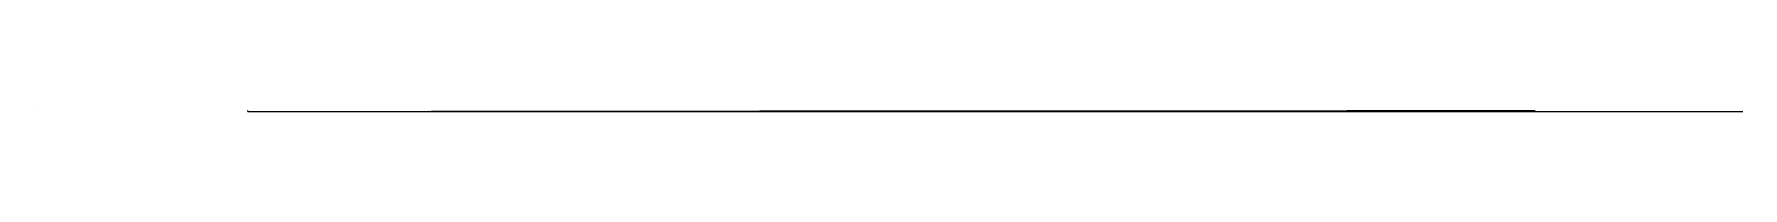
# Model space of a CAD drawing. Header units: metres. Extents: x -1 to 72750024, y 3999 to 4800.
# Drawn here: x 59550003 to 59950024, y 4149 to 4400 of the extents above; entities that cross this region are included whole.
import ezdxf

# ---------------------------------------------------------------- set-up
doc = ezdxf.new("R2010")
doc.units = ezdxf.units.M

msp = doc.modelspace()

# ---------------------------------------------------------------- linework, layer by layer
at = {"color": 7}
for p, q in [((59550003.013, 4400), (59550024.105, 4400)), ((59550003.013, 4400), (59550003.013, 4381.921)), ((59550024.105, 4381.921), (59550003.013, 4381.921)), ((59550006.026, 4393.974), (59550021.092, 4393.974)), ((59550024.105, 4400), (59550024.105, 4381.921)), ((59600000, 4400), (59599998.795, 4400)), ((59600000, 4350), (59599998.795, 4350)), ((59600000, 4300), (59599998.795, 4300)), ((59600000, 4250), (59599998.795, 4250)), ((59600000, 4200), (59599998.795, 4200)), ((59600000, 4150), (59599998.795, 4150)), ((59600000, 4390), (59599999.247, 4390)), ((59600000, 4380), (59599999.247, 4380)), ((59600000, 4370), (59599999.247, 4370)), ((59600000, 4360), (59599999.247, 4360)), ((59600000, 4340), (59599999.247, 4340)), ((59600000, 4330), (59599999.247, 4330)), ((59600000, 4320), (59599999.247, 4320)), ((59600000, 4310), (59599999.247, 4310)), ((59600000, 4290), (59599999.247, 4290)), ((59600000, 4280), (59599999.247, 4280)), ((59600000, 4270), (59599999.247, 4270)), ((59600000, 4260), (59599999.247, 4260)), ((59600000, 4240), (59599999.247, 4240)), ((59600000, 4230), (59599999.247, 4230)), ((59600000, 4220), (59599999.247, 4220)), ((59600000, 4210), (59599999.247, 4210)), ((59600000, 4190), (59599999.247, 4190)), ((59600000, 4180), (59599999.247, 4180)), ((59600000, 4170), (59599999.247, 4170)), ((59600000, 4160), (59599999.247, 4160)), ((59600000, 4150), (59600000, 4400)), ((59600000, 4150), (59950000, 4150)), ((59600000, 4150), (59600000, 4148.795)), ((59610000.001, 4150), (59610000.001, 4149.247)), ((59620000.002, 4150), (59620000.002, 4149.247)), ((59630000.003, 4150), (59630000.003, 4149.247)), ((59640000.003, 4150), (59640000.003, 4149.247)), ((59650000.001, 4150), (59650000.001, 4148.795)), ((59659999.998, 4150), (59659999.998, 4149.247)), ((59669999.996, 4150), (59669999.996, 4149.247)), ((59679999.993, 4150), (59679999.993, 4149.247)), ((59689999.991, 4150), (59689999.991, 4149.247)), ((59700000.002, 4150), (59700000.002, 4148.795)), ((59710000.006, 4150), (59710000.006, 4149.247)), ((59720000.01, 4150), (59720000.01, 4149.247)), ((59730000.015, 4150), (59730000.015, 4149.247)), ((59740000.019, 4150), (59740000.019, 4149.247)), ((59749999.996, 4150), (59749999.996, 4148.795)), ((59760000, 4150), (59760000, 4149.247)), ((59770000.005, 4150), (59770000.005, 4149.247)), ((59780000.009, 4150), (59780000.009, 4149.247)), ((59790000.013, 4150), (59790000.013, 4149.247)), ((59800000.004, 4150), (59800000.004, 4148.795)), ((59810000.008, 4150), (59810000.008, 4149.247)), ((59820000.012, 4150), (59820000.012, 4149.247)), ((59830000.003, 4150), (59830000.003, 4149.247)), ((59839999.994, 4150), (59839999.994, 4149.247)), ((59850000.012, 4150), (59850000.012, 4148.795)), ((59860000.002, 4150), (59860000.002, 4149.247)), ((59869999.993, 4150), (59869999.993, 4149.247)), ((59879999.984, 4150), (59879999.984, 4149.247)), ((59889999.975, 4150), (59889999.975, 4149.247)), ((59899999.992, 4150), (59899999.992, 4148.795)), ((59909999.983, 4150), (59909999.983, 4149.247)), ((59919999.974, 4150), (59919999.974, 4149.247)), ((59929999.964, 4150), (59929999.964, 4149.247)), ((59939999.955, 4150), (59939999.955, 4149.247)), ((59950000, 4150), (59950000, 4148.795)), ((59950003.013, 4400), (59950024.105, 4400)), ((59950003.013, 4400), (59950003.013, 4381.921)), ((59950024.105, 4381.921), (59950003.013, 4381.921)), ((59950006.026, 4393.974), (59950021.092, 4393.974)), ((59950024.105, 4400), (59950024.105, 4381.921))]:
    msp.add_line(p, q, dxfattribs=at)
at = {"color": 4}
for p, q in [((59550006.026, 4389.454), (59550021.092, 4389.454)), ((59629176.631, 4174.034), (59630197.859, 4176.143)), ((59630197.859, 4176.143), (59630514.17, 4176.767)), ((59630514.17, 4176.767), (59630931.15, 4175.994)), ((59630931.15, 4175.994), (59631014.6, 4176.884)), ((59631014.6, 4176.884), (59633277.73, 4180.136)), ((59633277.73, 4180.136), (59633739.691, 4183.493)), ((59633739.691, 4183.493), (59634992.602, 4184.977)), ((59634992.602, 4184.977), (59635125.922, 4186.907)), ((59635125.922, 4186.907), (59635263.18, 4184.893)), ((59635263.18, 4184.893), (59635372.191, 4185.997)), ((59635372.191, 4185.997), (59635698.84, 4184.244)), ((59635698.84, 4184.244), (59636403.82, 4188.034)), ((59636403.82, 4188.034), (59637778.012, 4188.034)), ((59637778.012, 4188.034), (59637994.539, 4190.411)), ((59637994.539, 4190.411), (59638136.98, 4190.099)), ((59638136.98, 4190.099), (59638243.988, 4190.036)), ((59638243.988, 4190.036), (59638392.16, 4192.182)), ((59638392.16, 4192.182), (59638460.238, 4190.264)), ((59638460.238, 4190.264), (59638542.66, 4190.727)), ((59638542.66, 4190.727), (59638712.309, 4190.216)), ((59638712.309, 4190.216), (59638820.309, 4190.867)), ((59638820.309, 4190.867), (59639094.949, 4191.985)), ((59639094.949, 4191.985), (59639781.121, 4189.847)), ((59639781.121, 4189.847), (59640067.141, 4193.148)), ((59640067.141, 4193.148), (59640147.328, 4193.256)), ((59640147.328, 4193.256), (59640235.512, 4193.277)), ((59640235.512, 4193.277), (59640259.941, 4193.453)), ((59640259.941, 4193.453), (59640378.539, 4194.053)), ((59640378.539, 4194.053), (59640493.609, 4193.985)), ((59640493.609, 4193.985), (59640687.129, 4193.679)), ((59640687.129, 4193.679), (59640994.898, 4195.211)), ((59640994.898, 4195.211), (59641005.102, 4192.98)), ((59641005.102, 4192.98), (59641396.73, 4195.843)), ((59641396.73, 4195.843), (59641503.148, 4194.718)), ((59641503.148, 4194.718), (59641591.75, 4195.608)), ((59641591.75, 4195.608), (59642363.602, 4197.778)), ((59642363.602, 4197.778), (59642421.789, 4195.375)), ((59642421.789, 4195.375), (59642990.789, 4197.849)), ((59642990.789, 4197.849), (59643134.051, 4196.56)), ((59643134.051, 4196.56), (59643182.609, 4196.763)), ((59643182.609, 4196.763), (59643573.32, 4198.313)), ((59643573.32, 4198.313), (59643631.969, 4198.44)), ((59643631.969, 4198.44), (59643755.488, 4198.622)), ((59643755.488, 4198.622), (59643855.969, 4198.81)), ((59643855.969, 4198.81), (59644068.23, 4199.175)), ((59644068.23, 4199.175), (59644333.43, 4199.855)), ((59644333.43, 4199.855), (59644779.199, 4201.322)), ((59644779.199, 4201.322), (59644837.449, 4199.022)), ((59644837.449, 4199.022), (59645255.781, 4201.587)), ((59645255.781, 4201.587), (59647087.531, 4204.037)), ((59647087.531, 4204.037), (59647126.41, 4205.237)), ((59647126.41, 4205.237), (59648113.871, 4203.208)), ((59648113.871, 4203.208), (59648643.172, 4206.145)), ((59648643.172, 4206.145), (59648710.25, 4202.93)), ((59648710.25, 4202.93), (59650362.48, 4208.384)), ((59650362.48, 4208.384), (59650846.359, 4207.014)), ((59650846.359, 4207.014), (59651489.262, 4211.399)), ((59651489.262, 4211.399), (59651664.648, 4209.433)), ((59651664.648, 4209.433), (59651783.578, 4209.889)), ((59651783.578, 4209.889), (59651819.789, 4209.808)), ((59651819.789, 4209.808), (59652073.18, 4209.762)), ((59652073.18, 4209.762), (59652242.262, 4210.28)), ((59652242.262, 4210.28), (59652515.121, 4210.557)), ((59652515.121, 4210.557), (59652528.211, 4211.692)), ((59652528.211, 4211.692), (59652613.738, 4210.667)), ((59652613.738, 4210.667), (59652671.301, 4210.657)), ((59652671.301, 4210.657), (59652762.32, 4210.842)), ((59652762.32, 4210.842), (59652825.871, 4210.092)), ((59652825.871, 4210.092), (59652883.488, 4210.593)), ((59652883.488, 4210.593), (59653877.82, 4211.836)), ((59653877.82, 4211.836), (59654258.961, 4212.822)), ((59654258.961, 4212.822), (59654344.891, 4212.588)), ((59654344.891, 4212.588), (59654352.379, 4212.644)), ((59654352.379, 4212.644), (59654520.898, 4212.912)), ((59654520.898, 4212.912), (59654557.219, 4213.004)), ((59654557.219, 4213.004), (59654645.801, 4213.148)), ((59654645.801, 4213.148), (59654654.48, 4213.104)), ((59654654.48, 4213.104), (59654946.672, 4213.712)), ((59654946.672, 4213.712), (59655093.328, 4210.587)), ((59655093.328, 4210.587), (59655528.328, 4213.904)), ((59655528.328, 4213.904), (59655557.961, 4214.85)), ((59655557.961, 4214.85), (59655957.23, 4217.216)), ((59655957.23, 4217.216), (59656188.301, 4214.344)), ((59656188.301, 4214.344), (59656871.91, 4217.774)), ((59656871.91, 4217.774), (59657204.84, 4217.176)), ((59657204.84, 4217.176), (59657869.469, 4217.537)), ((59657869.469, 4217.537), (59657976.73, 4217.299)), ((59657976.73, 4217.299), (59657976.82, 4217.047)), ((59657976.82, 4217.047), (59658137.09, 4216.57)), ((59658137.09, 4216.57), (59658328.5, 4218.005)), ((59658328.5, 4218.005), (59658358.121, 4217.714)), ((59658358.121, 4217.714), (59658360.57, 4217.585)), ((59658360.57, 4217.585), (59658442.891, 4216.573)), ((59658442.891, 4216.573), (59658625.02, 4217.791)), ((59658625.02, 4217.791), (59659038.871, 4220.399)), ((59659038.871, 4220.399), (59659206.441, 4219.635)), ((59659206.441, 4219.635), (59659220.559, 4218.003)), ((59659220.559, 4218.003), (59659270.43, 4218.262)), ((59659270.43, 4218.262), (59659384.031, 4219.906)), ((59659384.031, 4219.906), (59659869.629, 4219.72)), ((59659869.629, 4219.72), (59660506.121, 4220.196)), ((59660506.121, 4220.196), (59660609.449, 4220.602)), ((59660609.449, 4220.602), (59660673.629, 4219.26)), ((59660673.629, 4219.26), (59661689.699, 4220.238)), ((59661689.699, 4220.238), (59661902.238, 4222.61)), ((59661902.238, 4222.61), (59662443.961, 4223.768)), ((59662443.961, 4223.768), (59662483.23, 4224.67)), ((59662483.23, 4224.67), (59662950.551, 4225.826)), ((59662950.551, 4225.826), (59663473.84, 4225.643)), ((59663473.84, 4225.643), (59663907.738, 4222.397)), ((59663907.738, 4222.397), (59664134.359, 4224.444)), ((59664134.359, 4224.444), (59664587.75, 4224.892)), ((59664587.75, 4224.892), (59664960.41, 4225.479)), ((59664960.41, 4225.479), (59665240.289, 4224.016)), ((59665240.289, 4224.016), (59665387.922, 4229.053)), ((59665387.922, 4229.053), (59666054.492, 4226.836)), ((59666054.492, 4226.836), (59666500.188, 4227.575)), ((59666500.188, 4227.575), (59667263.023, 4227.836)), ((59667263.023, 4227.836), (59667407.406, 4227.226)), ((59667407.406, 4227.226), (59667636.563, 4223.86)), ((59667636.563, 4223.86), (59667753.023, 4228.131)), ((59667753.023, 4228.131), (59667954.148, 4227.19)), ((59667954.148, 4227.19), (59668378.203, 4226.61)), ((59668378.203, 4226.61), (59668609.969, 4230.797)), ((59668609.969, 4230.797), (59668830.938, 4230.08)), ((59668830.938, 4230.08), (59669135.922, 4229.877)), ((59669135.922, 4229.877), (59669204.133, 4225.791)), ((59669204.133, 4225.791), (59669477.281, 4229.637)), ((59669477.281, 4229.637), (59669760.969, 4226.868)), ((59669760.969, 4226.868), (59670762.344, 4233.061)), ((59670762.344, 4233.061), (59670981.969, 4232.822)), ((59670981.969, 4232.822), (59673114.977, 4234.122)), ((59673114.977, 4234.122), (59673577.422, 4235.235)), ((59673577.422, 4235.235), (59673871.5, 4234.365)), ((59673871.5, 4234.365), (59674108.563, 4235.229)), ((59674108.563, 4235.229), (59675145.281, 4236.359)), ((59675145.281, 4236.359), (59675402.383, 4237.835)), ((59675402.383, 4237.835), (59675579.703, 4234.377)), ((59675579.703, 4234.377), (59675772.148, 4239.228)), ((59675772.148, 4239.228), (59676012.141, 4238.271)), ((59676012.141, 4238.271), (59676012.273, 4234.565)), ((59676012.273, 4234.565), (59676177.344, 4237.202)), ((59676177.344, 4237.202), (59676215.727, 4236.962)), ((59676215.727, 4236.962), (59676246.594, 4237.707)), ((59676246.594, 4237.707), (59676632.227, 4237.672)), ((59676632.227, 4237.672), (59677071.188, 4237.822)), ((59677071.188, 4237.822), (59677149.039, 4238.538)), ((59677149.039, 4238.538), (59677965.227, 4237.606)), ((59677965.227, 4237.606), (59678723.727, 4239.811)), ((59678723.727, 4239.811), (59679079.273, 4240.149)), ((59679079.273, 4240.149), (59679110.609, 4239.982)), ((59679110.609, 4239.982), (59679129.281, 4237.473)), ((59679129.281, 4237.473), (59679247.383, 4240.942)), ((59679247.383, 4240.942), (59679645.719, 4239.611)), ((59679645.719, 4239.611), (59680000.453, 4241.194)), ((59680000.453, 4241.194), (59680644.469, 4242.694)), ((59680644.469, 4242.694), (59681212.867, 4242.596)), ((59681212.867, 4242.596), (59681304.547, 4242.849)), ((59681304.547, 4242.849), (59681412.109, 4241.739)), ((59681412.109, 4241.739), (59681914.438, 4240.98)), ((59681914.438, 4240.98), (59682228.344, 4244.026)), ((59682228.344, 4244.026), (59682491.844, 4242.159)), ((59682491.844, 4242.159), (59682544.25, 4243.116)), ((59682544.25, 4243.116), (59682593.313, 4242.598)), ((59682593.313, 4242.598), (59682998.047, 4240.212)), ((59682998.047, 4240.212), (59683411.57, 4244.372)), ((59683411.57, 4244.372), (59684146.172, 4244.48)), ((59684146.172, 4244.48), (59684385.297, 4244.528)), ((59684385.297, 4244.528), (59684420.953, 4245.077)), ((59684420.953, 4245.077), (59684446.977, 4245.09)), ((59684446.977, 4245.09), (59684482.75, 4244.619)), ((59684482.75, 4244.619), (59684507.117, 4246.194)), ((59684507.117, 4246.194), (59684606.18, 4245.582)), ((59684606.18, 4245.582), (59685010.5, 4246.519)), ((59685010.5, 4246.519), (59685037.094, 4244.908)), ((59685037.094, 4244.908), (59685574.383, 4246.754)), ((59685574.383, 4246.754), (59685587.289, 4245.881)), ((59685587.289, 4245.881), (59685806.313, 4245.92)), ((59685806.313, 4245.92), (59685807.977, 4246.299)), ((59685807.977, 4246.299), (59686029.727, 4246.285)), ((59686029.727, 4246.285), (59686086.289, 4247.396)), ((59686086.289, 4247.396), (59686088.406, 4246.5)), ((59686088.406, 4246.5), (59686236.883, 4247.642)), ((59686236.883, 4247.642), (59686747.047, 4246.462)), ((59686747.047, 4246.462), (59687083.727, 4247.227)), ((59687083.727, 4247.227), (59687530.703, 4247.552)), ((59687530.703, 4247.552), (59688149.023, 4247.898)), ((59688149.023, 4247.898), (59689121.789, 4250.618)), ((59689121.789, 4250.618), (59689508.102, 4250.53)), ((59689508.102, 4250.53), (59689591.453, 4250.741)), ((59689591.453, 4250.741), (59690675.398, 4251.02)), ((59690675.398, 4251.02), (59690945.703, 4250.114)), ((59690945.703, 4250.114), (59691232.656, 4249.33)), ((59691232.656, 4249.33), (59691950.492, 4251.03)), ((59691950.492, 4251.03), (59692062.367, 4252.019)), ((59692062.367, 4252.019), (59692121.563, 4252.316)), ((59692121.563, 4252.316), (59692186.227, 4253.471)), ((59692186.227, 4253.471), (59692332.367, 4252.285)), ((59692332.367, 4252.285), (59692360.344, 4252.272)), ((59692360.344, 4252.272), (59692363.031, 4252.482)), ((59692363.031, 4252.482), (59692518.867, 4252.532)), ((59692518.867, 4252.532), (59692567.883, 4252.441)), ((59692567.883, 4252.441), (59692593.078, 4252.458)), ((59692593.078, 4252.458), (59693077.297, 4252.563)), ((59693077.297, 4252.563), (59693141.094, 4253.645)), ((59693141.094, 4253.645), (59693239.094, 4253.424)), ((59693239.094, 4253.424), (59693308.313, 4252.53)), ((59693308.313, 4252.53), (59693777.844, 4253.275)), ((59693777.844, 4253.275), (59694077.891, 4253.432)), ((59694077.891, 4253.432), (59694739.977, 4254.439)), ((59694739.977, 4254.439), (59695024.508, 4254.798)), ((59695024.508, 4254.798), (59695392.008, 4255.123)), ((59695392.008, 4255.123), (59695536.688, 4254.356)), ((59695536.688, 4254.356), (59695776.422, 4254.789)), ((59695776.422, 4254.789), (59695821.609, 4255.924)), ((59695821.609, 4255.924), (59695839.156, 4256.312)), ((59695839.156, 4256.312), (59696065.289, 4255.325)), ((59696065.289, 4255.325), (59696553.727, 4256.005)), ((59696553.727, 4256.005), (59696595.453, 4255.997)), ((59696595.453, 4255.997), (59696839.422, 4256.068)), ((59696839.422, 4256.068), (59697207.383, 4256.519)), ((59697207.383, 4256.519), (59697242.547, 4256.691)), ((59697242.547, 4256.691), (59697839.492, 4257.35)), ((59697839.492, 4257.35), (59697852.258, 4258.68)), ((59697852.258, 4258.68), (59697879.5, 4256.709)), ((59697879.5, 4256.709), (59698252.906, 4257.253)), ((59698252.906, 4257.253), (59698471.672, 4258.329)), ((59698471.672, 4258.329), (59698475.523, 4257.621)), ((59698475.523, 4257.621), (59698848.367, 4258.471)), ((59698848.367, 4258.471), (59699580.078, 4258.126)), ((59699580.078, 4258.126), (59699609.117, 4259.616)), ((59699609.117, 4259.616), (59699664.844, 4258.499)), ((59699664.844, 4258.499), (59700196.602, 4258.69)), ((59700196.602, 4258.69), (59700465.398, 4258.316)), ((59700465.398, 4258.316), (59700661.203, 4259.508)), ((59700661.203, 4259.508), (59700843.703, 4260.187)), ((59700843.703, 4260.187), (59701580.898, 4260.027)), ((59701580.898, 4260.027), (59701803.602, 4260.505)), ((59701803.602, 4260.505), (59702314.797, 4261.179)), ((59702314.797, 4261.179), (59702819.297, 4261.806)), ((59702819.297, 4261.806), (59703387.203, 4262.792)), ((59703387.203, 4262.792), (59703695.102, 4261.434)), ((59703695.102, 4261.434), (59704141.203, 4264.001)), ((59704141.203, 4264.001), (59704323.5, 4262.755)), ((59704323.5, 4262.755), (59704444, 4263.193)), ((59704444, 4263.193), (59704469.5, 4263.53)), ((59704469.5, 4263.53), (59704483, 4263.207)), ((59704483, 4263.207), (59704743.797, 4263.318)), ((59704743.797, 4263.318), (59704962.602, 4263.159)), ((59704962.602, 4263.159), (59705390.898, 4263.348)), ((59705390.898, 4263.348), (59705457, 4263.551)), ((59705457, 4263.551), (59706067.398, 4263.877)), ((59706067.398, 4263.877), (59706088.797, 4264.738)), ((59706088.797, 4264.738), (59706174.102, 4264.768)), ((59706174.102, 4264.768), (59706296.102, 4265.138)), ((59706296.102, 4265.138), (59706514.797, 4263.253)), ((59706514.797, 4263.253), (59706843.602, 4263.532)), ((59706843.602, 4263.532), (59706976.102, 4265.483)), ((59706976.102, 4265.483), (59707374.398, 4264.949)), ((59707374.398, 4264.949), (59707525, 4265.617)), ((59707525, 4265.617), (59707658.602, 4265.193)), ((59707658.602, 4265.193), (59707668.5, 4265.467)), ((59707668.5, 4265.467), (59707901.102, 4265.658)), ((59707901.102, 4265.658), (59708091.898, 4265.844)), ((59708091.898, 4265.844), (59708180, 4266.117)), ((59708180, 4266.117), (59708375, 4265.955)), ((59708375, 4265.955), (59708516, 4266.542)), ((59708516, 4266.542), (59708543.102, 4265.068)), ((59708543.102, 4265.068), (59708558.703, 4266.826)), ((59708558.703, 4266.826), (59708804.898, 4266.771)), ((59708804.898, 4266.771), (59708894.797, 4265.596)), ((59708894.797, 4265.596), (59709022.398, 4266.49)), ((59709022.398, 4266.49), (59709153.102, 4266.852)), ((59709153.102, 4266.852), (59709471.703, 4266.929)), ((59709471.703, 4266.929), (59709747.102, 4266.715)), ((59709747.102, 4266.715), (59709882.898, 4268.104)), ((59709882.898, 4268.104), (59710046.797, 4267.389)), ((59710046.797, 4267.389), (59710487.398, 4268.35)), ((59710487.398, 4268.35), (59710585.398, 4269.169)), ((59710585.398, 4269.169), (59710617.898, 4268.876)), ((59710617.898, 4268.876), (59711120.203, 4268.83)), ((59711120.203, 4268.83), (59712155.203, 4268.599)), ((59712155.203, 4268.599), (59712343.602, 4268.35)), ((59712343.602, 4268.35), (59712945.5, 4270.184)), ((59712945.5, 4270.184), (59713221.102, 4270.287)), ((59713221.102, 4270.287), (59713304.797, 4270.228)), ((59713304.797, 4270.228), (59713500.398, 4271.02)), ((59713500.398, 4271.02), (59713966.797, 4270.866)), ((59713966.797, 4270.866), (59714377.297, 4271.118)), ((59714377.297, 4271.118), (59714728.602, 4270.029)), ((59714728.602, 4270.029), (59714837, 4271.837)), ((59714837, 4271.837), (59715083.297, 4272.536)), ((59715083.297, 4272.536), (59715297.797, 4271.859)), ((59715297.797, 4271.859), (59715467.398, 4272.518)), ((59715467.398, 4272.518), (59716184.797, 4272.596)), ((59716184.797, 4272.596), (59716256.602, 4273.161)), ((59716256.602, 4273.161), (59716265.297, 4270.442)), ((59716265.297, 4270.442), (59717071.102, 4272.705)), ((59717071.102, 4272.705), (59717139.398, 4272.058)), ((59717139.398, 4272.058), (59717439.703, 4274.083)), ((59717439.703, 4274.083), (59717544.797, 4273.812)), ((59717544.797, 4273.812), (59717637, 4272.5)), ((59717637, 4272.5), (59719543.703, 4275.81)), ((59719543.703, 4275.81), (59719576.398, 4272.621)), ((59719576.398, 4272.621), (59719867.102, 4275.581)), ((59719867.102, 4275.581), (59719875.203, 4275.803)), ((59719875.203, 4275.803), (59720512.5, 4276.653)), ((59720512.5, 4276.653), (59720718.5, 4275.831)), ((59720718.5, 4275.831), (59720879.602, 4275.929)), ((59720879.602, 4275.929), (59720975.898, 4274.221)), ((59720975.898, 4274.221), (59721070.602, 4276.169)), ((59721070.602, 4276.169), (59721083.898, 4276.151)), ((59721083.898, 4276.151), (59721122.398, 4276.034)), ((59721122.398, 4276.034), (59721390, 4277.044)), ((59721390, 4277.044), (59721531.398, 4276.159)), ((59721531.398, 4276.159), (59721624.102, 4276.36)), ((59721624.102, 4276.36), (59721642.602, 4276.625)), ((59721642.602, 4276.625), (59721780.398, 4276.673)), ((59721780.398, 4276.673), (59722012.398, 4275.873)), ((59722012.398, 4275.873), (59722069.102, 4277.018)), ((59722069.102, 4277.018), (59722134.5, 4276.751)), ((59722134.5, 4276.751), (59722243.602, 4276.909)), ((59722243.602, 4276.909), (59722575.703, 4277.394)), ((59722575.703, 4277.394), (59723101, 4277.627)), ((59723101, 4277.627), (59723177.703, 4277.641)), ((59723177.703, 4277.641), (59723248, 4277.625)), ((59723248, 4277.625), (59723359.297, 4276.572)), ((59723359.297, 4276.572), (59723672.398, 4278.754)), ((59723672.398, 4278.754), (59723700, 4278.192)), ((59723700, 4278.192), (59723890, 4278.343)), ((59723890, 4278.343), (59724271.5, 4277.208)), ((59724271.5, 4277.208), (59724500.102, 4279.359)), ((59724500.102, 4279.359), (59724908.203, 4279.07)), ((59724908.203, 4279.07), (59725072.5, 4279.172)), ((59725072.5, 4279.172), (59725700.102, 4278.793)), ((59725700.102, 4278.793), (59725792.703, 4280.464)), ((59725792.703, 4280.464), (59725919.102, 4279.815)), ((59725919.102, 4279.815), (59725929.398, 4279.233)), ((59725929.398, 4279.233), (59725961.203, 4280.333)), ((59725961.203, 4280.333), (59726023.703, 4279.708)), ((59726023.703, 4279.708), (59726798.203, 4279.172)), ((59726798.203, 4279.172), (59727144.797, 4280.808)), ((59727144.797, 4280.808), (59727789.898, 4281.671)), ((59727789.898, 4281.671), (59728481, 4281.899)), ((59728481, 4281.899), (59728985.297, 4282.111)), ((59728985.297, 4282.111), (59729343.602, 4281.284)), ((59729343.602, 4281.284), (59729674.297, 4282.999)), ((59729674.297, 4282.999), (59729849.5, 4281.66)), ((59729849.5, 4281.66), (59730541.102, 4281.321)), ((59730541.102, 4281.321), (59730561.398, 4283.098)), ((59730561.398, 4283.098), (59730830.703, 4283.287)), ((59730830.703, 4283.287), (59731108.203, 4284.372)), ((59731108.203, 4284.372), (59731335.297, 4283.593)), ((59731335.297, 4283.593), (59731408.594, 4283.262)), ((59731408.594, 4283.262), (59731981.703, 4284.778)), ((59731981.703, 4284.778), (59731993.797, 4284.199)), ((59731993.797, 4284.199), (59733650, 4285.42)), ((59733650, 4285.42), (59733886, 4286.176)), ((59733886, 4286.176), (59734689.703, 4286.303)), ((59734689.703, 4286.303), (59734866.906, 4285.865)), ((59734866.906, 4285.865), (59735462.594, 4286.499)), ((59735462.594, 4286.499), (59735525.5, 4283.593)), ((59735525.5, 4283.593), (59735973, 4286.579)), ((59735973, 4286.579), (59736182.594, 4285.205)), ((59736182.594, 4285.205), (59736832.297, 4286.074)), ((59736832.297, 4286.074), (59737200.703, 4288.4)), ((59737200.703, 4288.4), (59737775.5, 4289.248)), ((59737775.5, 4289.248), (59738285.094, 4289.329)), ((59738285.094, 4289.329), (59738697.203, 4287.309)), ((59738697.203, 4287.309), (59739637.094, 4290.259)), ((59739637.094, 4290.259), (59742355.406, 4291.667)), ((59742355.406, 4291.667), (59744200.703, 4291.518)), ((59744200.703, 4291.518), (59745215.297, 4294.284)), ((59745215.297, 4294.284), (59745829.594, 4293.546)), ((59745829.594, 4293.546), (59745913.297, 4292.013)), ((59745913.297, 4292.013), (59746062.906, 4294.898)), ((59746062.906, 4294.898), (59746256.406, 4294.715)), ((59746256.406, 4294.715), (59746479.703, 4293.529)), ((59746479.703, 4293.529), (59747496.406, 4292.741)), ((59747496.406, 4292.741), (59752410, 4297.958)), ((59752410, 4297.958), (59753047.203, 4297.887)), ((59753047.203, 4297.887), (59753221.297, 4299.205)), ((59753221.297, 4299.205), (59754036.594, 4300.069)), ((59754036.594, 4300.069), (59754729.406, 4299.681)), ((59754729.406, 4299.681), (59754781.297, 4297.946)), ((59754781.297, 4297.946), (59755132.594, 4300.794)), ((59755132.594, 4300.794), (59755464.797, 4296.579)), ((59755464.797, 4296.579), (59757562, 4300.24)), ((59757562, 4300.24), (59757719.406, 4299.65)), ((59757719.406, 4299.65), (59758362.906, 4301.919)), ((59758362.906, 4301.919), (59759927.594, 4303.282)), ((59759927.594, 4303.282), (59760269, 4301.994)), ((59760269, 4301.994), (59761061.406, 4303.196)), ((59761061.406, 4303.196), (59761085.906, 4303.189)), ((59761085.906, 4303.189), (59761369, 4303.518)), ((59761369, 4303.518), (59762360.5, 4304.229)), ((59762360.5, 4304.229), (59762749.594, 4303.932)), ((59762749.594, 4303.932), (59763048.203, 4305.675)), ((59763048.203, 4305.675), (59763327.297, 4303.805)), ((59763327.297, 4303.805), (59763935.406, 4305.347)), ((59763935.406, 4305.347), (59764280.203, 4306.521)), ((59764280.203, 4306.521), (59764476.406, 4304.451)), ((59764476.406, 4304.451), (59765049.094, 4306.084)), ((59765049.094, 4306.084), (59766349.094, 4306.973)), ((59766349.094, 4306.973), (59766931.094, 4306.639)), ((59766931.094, 4306.639), (59767037.297, 4306.477)), ((59767037.297, 4306.477), (59767587.203, 4306.484)), ((59767587.203, 4306.484), (59768465, 4307.678)), ((59768465, 4307.678), (59769110.203, 4308.137)), ((59769110.203, 4308.137), (59769420.906, 4308.97)), ((59769420.906, 4308.97), (59770940.5, 4310.391)), ((59770940.5, 4310.391), (59771517.594, 4309.344)), ((59771517.594, 4309.344), (59772582.297, 4311.718)), ((59772582.297, 4311.718), (59772783.594, 4311.149)), ((59772783.594, 4311.149), (59775351.203, 4311.574)), ((59775351.203, 4311.574), (59775746.406, 4309.471)), ((59775746.406, 4309.471), (59776303.5, 4313.242)), ((59776303.5, 4313.242), (59776708.797, 4313.585)), ((59776708.797, 4313.585), (59776907, 4311.592)), ((59776907, 4311.592), (59778587.094, 4313.681)), ((59778587.094, 4313.681), (59779144.906, 4314.647)), ((59779144.906, 4314.647), (59779983.797, 4315.146)), ((59779983.797, 4315.146), (59780042.703, 4314.822)), ((59780042.703, 4314.822), (59780314.703, 4316.317)), ((59780314.703, 4316.317), (59780720.906, 4315.38)), ((59780720.906, 4315.38), (59780848, 4315.719)), ((59780848, 4315.719), (59780975.094, 4315.518)), ((59780975.094, 4315.518), (59782879.5, 4317.221)), ((59782879.5, 4317.221), (59786753.703, 4319.586)), ((59786753.703, 4319.586), (59787768.5, 4320.609)), ((59787768.5, 4320.609), (59788884.297, 4318.366)), ((59788884.297, 4318.366), (59790994.297, 4321.901)), ((59790994.297, 4321.901), (59792512.297, 4319.883)), ((59792512.297, 4319.883), (59794398.797, 4323.659)), ((59794398.797, 4323.659), (59794605.5, 4324.415)), ((59794605.5, 4324.415), (59796899.5, 4325.013)), ((59796899.5, 4325.013), (59799182.203, 4324.318)), ((59799182.203, 4324.318), (59799487, 4326.549)), ((59799487, 4326.549), (59800993, 4327.761)), ((59800993, 4327.761), (59801172.594, 4326.976)), ((59801172.594, 4326.976), (59801845.703, 4327.534)), ((59801845.703, 4327.534), (59802217.297, 4327.263)), ((59802217.297, 4327.263), (59802991.203, 4328.506)), ((59802991.203, 4328.506), (59803129.797, 4326.365)), ((59803129.797, 4326.365), (59803656.094, 4328.51)), ((59803656.094, 4328.51), (59804077.5, 4328.146)), ((59804077.5, 4328.146), (59804669.703, 4327.935)), ((59804669.703, 4327.935), (59805540.5, 4329.324)), ((59805540.5, 4329.324), (59805843.703, 4329.078)), ((59805843.703, 4329.078), (59806289.094, 4329.357)), ((59806289.094, 4329.357), (59806790.5, 4330.683)), ((59806790.5, 4330.683), (59806942, 4330.51)), ((59806942, 4330.51), (59807612.906, 4329.969)), ((59807612.906, 4329.969), (59808206.297, 4329.814)), ((59808206.297, 4329.814), (59810422.203, 4331.221)), ((59810422.203, 4331.221), (59810562.703, 4332.334)), ((59810562.703, 4332.334), (59810953.094, 4331.51)), ((59810953.094, 4331.51), (59811858.094, 4333.219)), ((59811858.094, 4333.219), (59813856.297, 4334.009)), ((59813856.297, 4334.009), (59814513.906, 4333.154)), ((59814513.906, 4333.154), (59815747.797, 4333.469)), ((59815747.797, 4333.469), (59816212.797, 4335.353)), ((59816212.797, 4335.353), (59816909.703, 4335.503)), ((59816909.703, 4335.503), (59819504.797, 4335.391)), ((59819504.797, 4335.391), (59819677.297, 4336.851)), ((59819677.297, 4336.851), (59820032.203, 4337.189)), ((59820032.203, 4337.189), (59822278.094, 4338.112)), ((59822278.094, 4338.112), (59823460.906, 4338.84)), ((59823460.906, 4338.84), (59823569, 4336.913)), ((59823569, 4336.913), (59824701.594, 4337.9)), ((59824701.594, 4337.9), (59824758.406, 4339.283)), ((59824758.406, 4339.283), (59825122.797, 4339.323)), ((59825122.797, 4339.323), (59825596.797, 4339.157)), ((59825596.797, 4339.157), (59826710.5, 4340.416)), ((59826710.5, 4340.416), (59826764.297, 4340.21)), ((59826764.297, 4340.21), (59827032.203, 4340.302)), ((59827032.203, 4340.302), (59828613.797, 4340.035)), ((59828613.797, 4340.035), (59828846.703, 4341.077)), ((59828846.703, 4341.077), (59828872.703, 4341.111)), ((59828872.703, 4341.111), (59829963.406, 4341.976)), ((59829963.406, 4341.976), (59830117.797, 4341.616)), ((59830117.797, 4341.616), (59830341, 4340.639)), ((59830341, 4340.639), (59830342.594, 4341.562)), ((59830342.594, 4341.562), (59830423.297, 4341.264)), ((59830423.297, 4341.264), (59830986.406, 4342.01)), ((59830986.406, 4342.01), (59831120.406, 4340.603)), ((59831120.406, 4340.603), (59831691.594, 4342.43)), ((59831691.594, 4342.43), (59832850.5, 4343.153)), ((59832850.5, 4343.153), (59833194.094, 4343.456)), ((59833194.094, 4343.456), (59834825.703, 4344.334)), ((59834825.703, 4344.334), (59836175, 4344.595)), ((59836175, 4344.595), (59836326.297, 4343.464)), ((59836326.297, 4343.464), (59837796.594, 4344.789)), ((59837796.594, 4344.789), (59837973.094, 4346.084)), ((59837973.094, 4346.084), (59839410.594, 4344.25)), ((59839410.594, 4344.25), (59842621.203, 4348.553)), ((59842621.203, 4348.553), (59848726.594, 4348.311)), ((59848726.594, 4348.311), (59849146.406, 4351.773)), ((59849146.406, 4351.773), (59857139, 4352.211)), ((59857139, 4352.211), (59857422.297, 4355.57)), ((59857422.297, 4355.57), (59863156.594, 4355.225)), ((59863156.594, 4355.225), (59866373.813, 4357.042)), ((59866373.813, 4357.042), (59867068.406, 4359.631)), ((59867068.406, 4359.631), (59867430.094, 4358.05)), ((59867430.094, 4358.05), (59867502.313, 4357.867)), ((59867502.313, 4357.867), (59867527, 4358.059)), ((59867527, 4358.059), (59869914.406, 4358.66)), ((59869914.406, 4358.66), (59876014.188, 4360.572)), ((59876014.188, 4360.572), (59876973.406, 4363.556)), ((59876973.406, 4363.556), (59884379.313, 4363.593)), ((59884379.313, 4363.593), (59886320.906, 4366.996)), ((59886320.906, 4366.996), (59892775.5, 4366.889)), ((59892775.5, 4366.889), (59894359.5, 4369.672)), ((59894359.5, 4369.672), (59898993.406, 4369.637)), ((59898993.406, 4369.637), (59899744.188, 4371.139)), ((59899744.188, 4371.139), (59901086.188, 4371.326)), ((59901086.188, 4371.326), (59901388.094, 4371.138)), ((59950006.026, 4389.454), (59950021.092, 4389.454))]:
    msp.add_line(p, q, dxfattribs=at)

doc.saveas('drawing.dxf')
